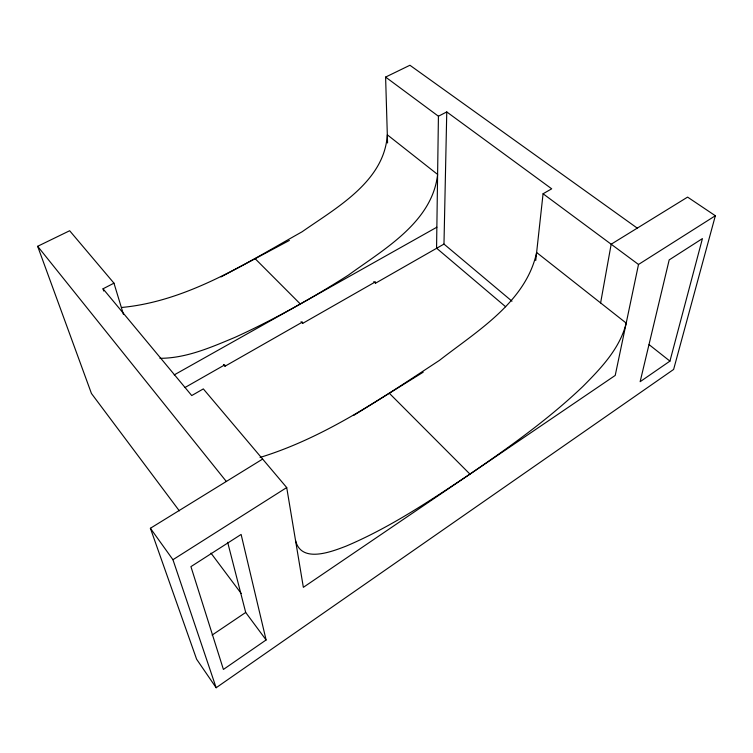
<?xml version="1.0" encoding="UTF-8"?>
<svg xmlns="http://www.w3.org/2000/svg" width="753" height="753" viewBox="0 0 753 753"><rect width="100%" height="100%" fill="white"/><g stroke="black" fill="none" stroke-linecap="round" stroke-linejoin="round"><path stroke-width="1.13" d="M436.561 248.321L438.425 116.226L385.602 77.079L409.924 65.257L637.273 228.131M511.984 301.2L443.978 244.085L446.764 111.933L438.425 116.226M535.741 260.519L543.073 193.766L551.695 188.815L446.764 111.933M600.612 302.922L611.172 244.217L687.593 197.107L715.35 215.744L673.624 369.441L216.149 687.743L196.608 659.214L150.393 528.267L262.637 459.076M715.35 215.744L638.506 264.472L615.22 375.427L303.355 587.331L286.714 487.558L203.329 388.906L191.733 395.56L103.029 288.794L113.967 283.166L123.407 314.265M669.935 361.12L702.427 238.588L669.182 259.907L640.135 381.705L669.935 361.12L649.086 344.639M295.581 540.72C301.445 563.526 331.254 551.827 346.116 546.132C390.233 527.448 430.227 500.566 469.957 474.126C509.235 447.15 548.306 419.402 582.878 386.468C600.866 368.358 619.888 348.62 626.204 323.103L536.625 252.49C525.942 302.16 476.658 331.329 439.432 360.386C382.703 397.537 325.494 437.314 260.077 457.438M266.11 639.965L223.415 669.445L190.933 566.633L241.12 534.442L266.11 639.965L245.704 612.453L227.66 542.282M212.12 635.08L245.704 612.453M216.149 687.743L172.945 559.705L286.714 487.558M353.562 415.477L423.195 372.189M159.918 358.315C186.179 358.296 210.925 347.397 234.738 337.466C274.101 319.564 311.902 298.329 348.375 275.137C383.512 249.535 432.297 222.295 437.606 174.442L387.315 134.806C384.454 181.52 336.139 207.903 302.075 231.792C245.676 263.381 187.393 301.304 121.572 307.478M185.022 387.494L224.723 364.876L225.006 366.222L302.518 322.02L302.687 323.376L375.455 281.829L375.521 283.203L443.978 244.085M174.216 374.9L436.862 227.199M221.053 276.916L289.359 240.442M179.336 510.863L91.442 393.48L37.65 246.297L69.653 230.738L113.967 283.166M543.073 193.766L638.506 264.472M436.778 248.349L505.64 306.753M373.799 281.622L375.521 283.203M255.154 258.703L300.315 303.986M389.32 393.254L469.957 474.126M301.059 321.719L302.687 323.376M223.472 364.48L225.006 366.222M37.65 246.297L226.324 481.459M210.981 553.126L241.214 593.505M150.393 528.267L172.945 559.705M103.029 288.794L103.735 291.034M385.602 77.079L387.56 142.976"/></g></svg>
